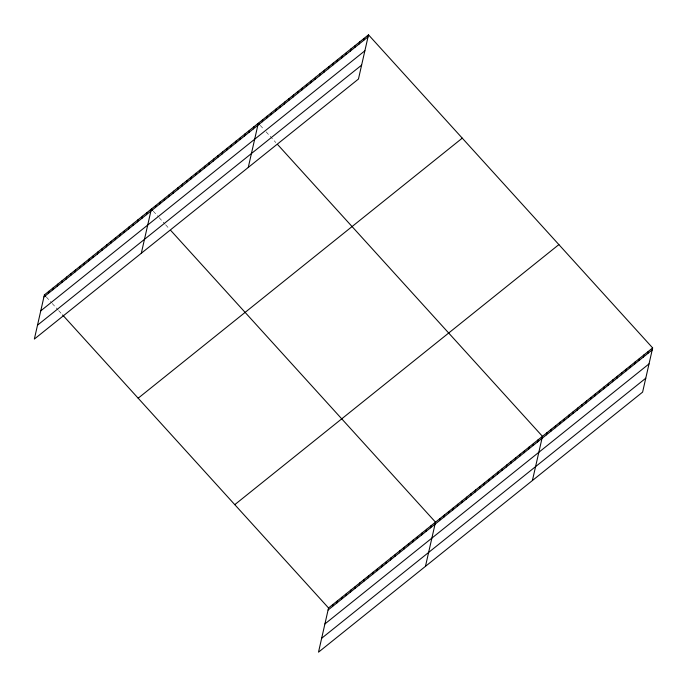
<?xml version="1.0" encoding="UTF-8"?>
<svg xmlns="http://www.w3.org/2000/svg" width="687" height="687" viewBox="0 0 687 687"><rect width="100%" height="100%" fill="white"/><g stroke="black" fill="none" stroke-linecap="round" stroke-linejoin="round"><path stroke-width="0.52" stroke-dasharray="3.44 2.58" d="M260.253 125.403L264.16 129.706M266.118 131.861L275.882 142.621M153.304 211.218L158.508 216.955M159.161 217.676L165.026 224.134M165.67 224.847L168.925 228.436M46.347 297.033L51.551 302.778M52.203 303.491L58.069 309.949M58.721 310.67L61.976 314.251"/><path stroke-width="1.03" d="M368.498 34.831L44.389 294.886L34.35 339.077L358.459 79.031L368.498 34.831L652.65 347.923L642.611 392.114L318.502 652.169L328.541 607.969L652.65 347.923M48.382 293.366L48.846 291.305M52.839 289.785L53.303 287.733M57.296 286.213L57.76 284.152M61.753 282.64L62.216 280.579M66.21 279.059L66.673 277.007M70.667 275.487L71.13 273.426M75.123 271.906L75.587 269.854M79.572 268.334L80.044 266.273M84.029 264.761L84.501 262.7M88.486 261.18L88.958 259.128M92.943 257.608L93.415 255.547M97.399 254.035L97.872 251.974M101.856 250.454L102.329 248.402M106.313 246.882L106.786 244.821M110.77 243.301L111.242 241.249M115.227 239.729L115.699 237.668M119.684 236.156L120.148 234.095M124.141 232.575L124.605 230.523M128.598 229.003L129.062 226.942M133.055 225.422L133.518 223.369M137.512 221.849L137.975 219.788M141.969 218.277L142.432 216.216M146.425 214.696L146.889 212.644M141.307 253.263L151.346 209.063L152.651 210.497M155.339 207.543L155.803 205.49M159.796 203.97L160.26 201.918M164.253 200.398L164.717 198.337M168.701 196.817L169.174 194.765M173.158 193.245L173.631 191.184M177.615 189.672L178.088 187.611M182.072 186.091L182.544 184.039M186.529 182.519L187.001 180.458M190.986 178.938L191.458 176.885M195.443 175.365L195.915 173.304M199.9 171.793L200.372 169.732M204.357 168.212L204.82 166.16M208.814 164.64L209.277 162.579M213.271 161.059L213.734 159.006M217.727 157.486L218.191 155.425M222.184 153.914L222.648 151.853M226.641 150.333L227.105 148.28M231.098 146.76L231.562 144.699M235.555 143.179L236.019 141.127M240.012 139.607L240.476 137.555M244.469 136.035L244.933 133.974M248.926 132.454L249.39 130.401M253.374 128.881L253.847 126.82M248.265 167.448L258.303 123.248L259.609 124.682M262.245 121.771L262.709 119.71M266.65 118.233L267.114 116.172M271.056 114.695L271.528 112.634M275.47 111.157L275.934 109.104M279.875 107.619L280.339 105.566M284.281 104.081L284.753 102.028M288.686 100.551L289.158 98.49M293.1 97.013L293.564 94.952M297.505 93.475L297.969 91.414M301.911 89.937L302.383 87.884M306.325 86.399L306.788 84.346M310.73 82.861L311.194 80.808M315.135 79.331L315.608 77.27M319.541 75.793L320.013 73.732M323.955 72.255L324.419 70.194M328.36 68.717L328.824 66.656M332.766 65.179L333.238 63.127M337.18 61.641L337.643 59.589M341.585 58.103L342.049 56.051M345.99 54.574L346.463 52.513M350.396 51.036L350.868 48.975M354.81 47.497L355.273 45.436M359.215 43.959L359.679 41.907M363.621 40.421L364.093 38.369M332.534 606.458L332.997 604.397M336.991 602.877L337.454 600.824M341.448 599.304L341.911 597.243M345.905 595.723L346.368 593.671M350.361 592.151L350.825 590.09M354.818 588.579L355.282 586.518M359.267 584.998L359.739 582.945M363.724 581.425L364.196 579.364M368.18 577.844L368.653 575.792M372.637 574.272L373.11 572.211M377.094 570.699L377.567 568.638M381.551 567.119L382.024 565.066M386.008 563.546L386.48 561.485M390.465 559.965L390.937 557.913M394.922 556.393L395.386 554.34M399.379 552.82L399.843 550.759M403.836 549.239L404.3 547.187M408.293 545.667L408.756 543.606M412.75 542.095L413.213 540.034M417.207 538.514L417.67 536.461M421.663 534.941L422.127 532.88M426.12 531.36L426.584 529.308M430.577 527.788L431.041 525.727M425.459 566.354L435.498 522.154L170.883 230.592M439.491 520.634L439.955 518.582M443.948 517.062L444.412 515.001M448.396 513.481L448.869 511.429M452.853 509.909L453.326 507.848M457.31 506.336L457.782 504.275M461.767 502.755L462.239 500.703M466.224 499.183L466.696 497.122M470.681 495.602L471.153 493.549M475.138 492.029L475.61 489.977M479.595 488.457L480.067 486.396M484.052 484.876L484.515 482.824M488.509 481.304L488.972 479.243M492.965 477.731L493.429 475.67M497.422 474.15L497.886 472.098M501.879 470.578L502.343 468.517M506.336 466.997L506.8 464.944M510.793 463.424L511.257 461.363M515.25 459.852L515.714 457.791M519.707 456.271L520.171 454.219M524.164 452.699L524.628 450.638M528.621 449.118L529.084 447.065M533.069 445.545L533.541 443.484M537.526 441.973L537.998 439.912M532.408 480.539L542.455 436.339L277.84 144.777M546.397 434.854L546.861 432.801M550.802 431.324L551.266 429.263M555.208 427.786L555.68 425.725M559.622 424.248L560.085 422.187M564.027 420.71L564.491 418.649M568.432 417.172L568.905 415.12M572.838 413.634L573.31 411.582M577.252 410.105L577.715 408.044M581.657 406.567L582.121 404.506M586.063 403.029L586.535 400.968M590.476 399.49L590.94 397.43M594.882 395.952L595.346 393.9M599.287 392.414L599.76 390.362M603.693 388.876L604.165 386.824M608.107 385.347L608.57 383.286M612.512 381.809L612.976 379.748M616.917 378.271L617.39 376.21M621.331 374.733L621.795 372.672M625.737 371.195L626.201 369.142M630.142 367.657L630.614 365.604M634.548 364.127L635.02 362.066M638.962 360.589L639.425 358.528M643.367 357.051L643.831 354.99M647.772 353.513L648.245 351.452M43.925 296.939L368.034 36.883M40.765 310.85L364.874 50.795M37.51 325.174L361.62 65.119M138.164 398.202L462.265 138.147M234.774 504.653L558.883 244.598M328.077 610.03L652.186 349.975M324.917 623.933L649.026 363.887M321.662 638.266L645.771 378.211M44.389 294.886L45.694 296.32M62.629 314.972L328.541 607.969"/></g></svg>
